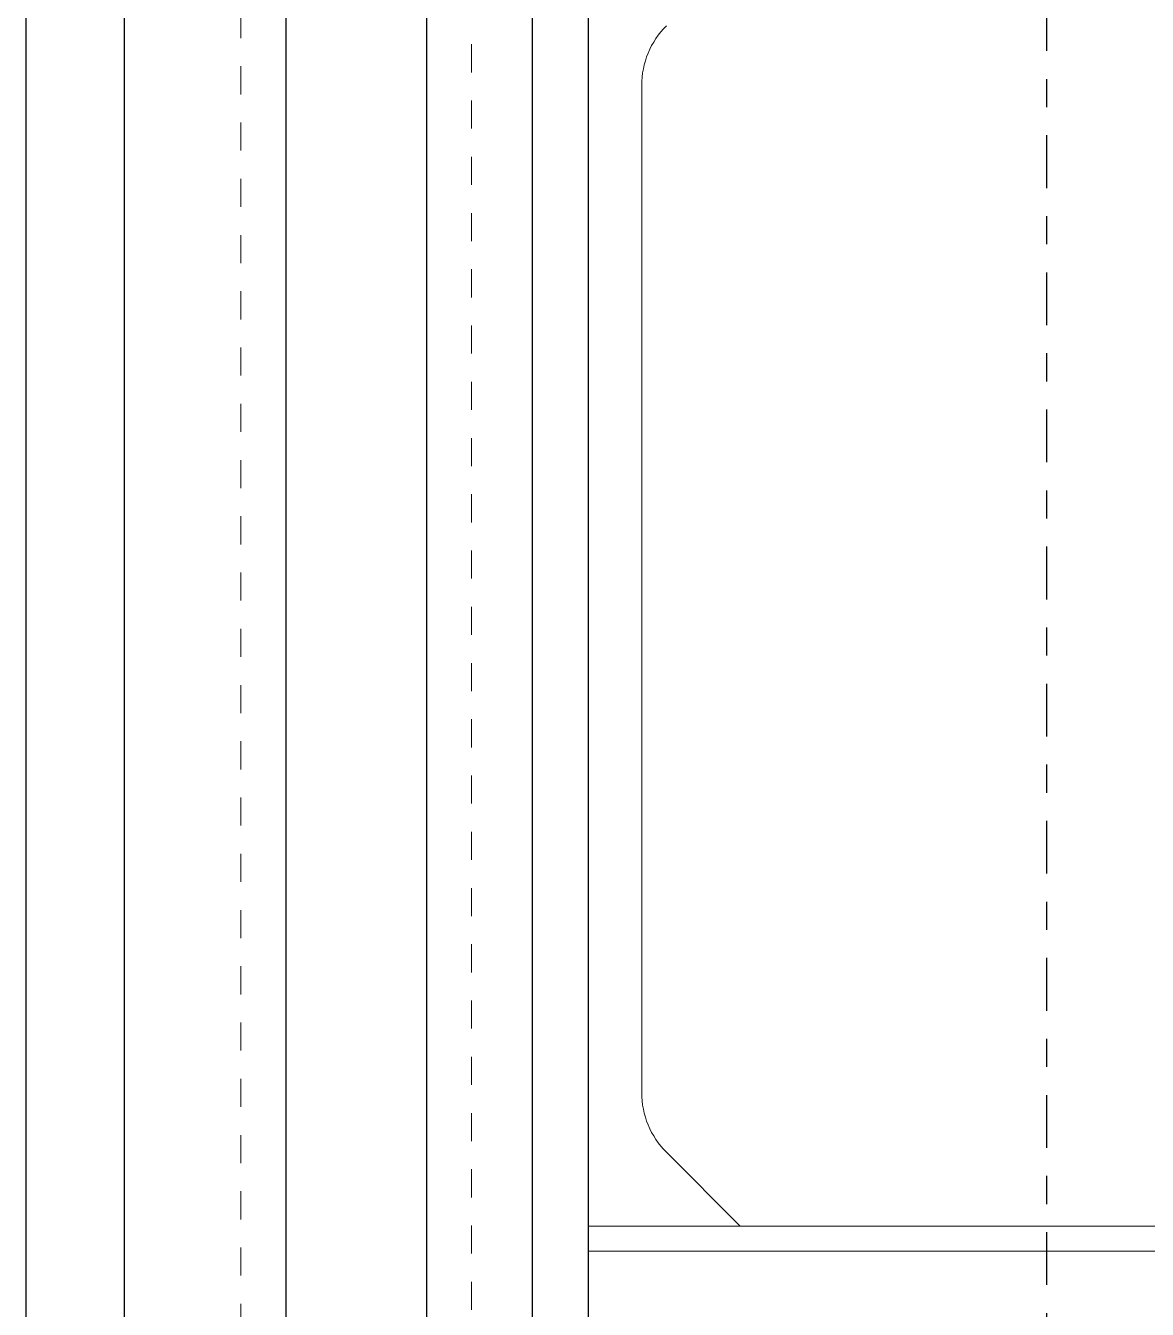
# Model space of a CAD drawing. Header units: inches. Extents: x -97.9 to -4.6, y 287.7 to 374.8.
# Drawn here: x -74.805 to -70.817, y 364.351 to 368.915 of the extents above; entities that cross this region are included whole.
import ezdxf

# ---------------------------------------------------------------- set-up
doc = ezdxf.new("R2010")
doc.units = ezdxf.units.IN
doc.header["$MEASUREMENT"] = 0
doc.linetypes.add('CENTER', pattern=[2, 1.25, -0.25, 0.25, -0.25])
doc.linetypes.add('DASHED2', pattern=[0.375, 0.25, -0.125])
for name, color, linetype, lineweight in [('A2 Hatch', 8, 'Continuous', 9), ('DETAILS', 7, 'Continuous', 13), ('REBAR', 2, 'CENTER', 30)]:
    doc.layers.add(name, color=color, linetype=linetype, lineweight=lineweight)

msp = doc.modelspace()

# ---------------------------------------------------------------- linework, layer by layer
at = {"color": 1}
for p, q in [((-72.8048, 371.3895), (-72.8048, 360.6671)), ((-73.0048, 371.3217), (-73.0048, 360.6671)), ((-73.3798, 371.1945), (-73.3798, 360.6671)), ((-73.8798, 371.0249), (-73.8798, 360.6671)), ((-74.4548, 370.8299), (-74.4548, 360.6671)), ((-74.8048, 370.7112), (-74.8048, 360.6671))]:
    msp.add_line(p, q, dxfattribs=at)
at = {"layer": 'A2 Hatch', "linetype": 'DASHED2', "ltscale": 0.15}
for p, q in [((-73.2198, 371.2488), (-73.2198, 360.6671)), ((-74.0398, 370.9707), (-74.0398, 360.6671))]:
    msp.add_line(p, q, dxfattribs=at)
at = {"layer": 'DETAILS', "color": 6, "lineweight": 20}
for p, q in [((-72.6148, 365.1214), (-72.6148, 368.7028)), ((-72.2648, 364.6471), (-72.5269, 364.9092)), ((-68.8048, 364.6471), (-72.8048, 364.6471)), ((-72.6148, 364.6471), (-72.2648, 364.6471)), ((-72.0048, 364.6471), (-71.9048, 364.6471)), ((-68.8048, 364.5571), (-72.8048, 364.5571))]:
    msp.add_line(p, q, dxfattribs=at)
for centre, start, end in [((-72.3148, 368.7028), 135, 180), ((-72.3148, 365.1214), 180, 225)]:
    msp.add_arc(centre, 0.3, start, end, dxfattribs=at)
at = {"layer": 'REBAR', "ltscale": 0.15}
msp.add_line((-71.1758, 372.4251), (-71.1758, 341.5199), dxfattribs=at)

doc.saveas('drawing.dxf')
